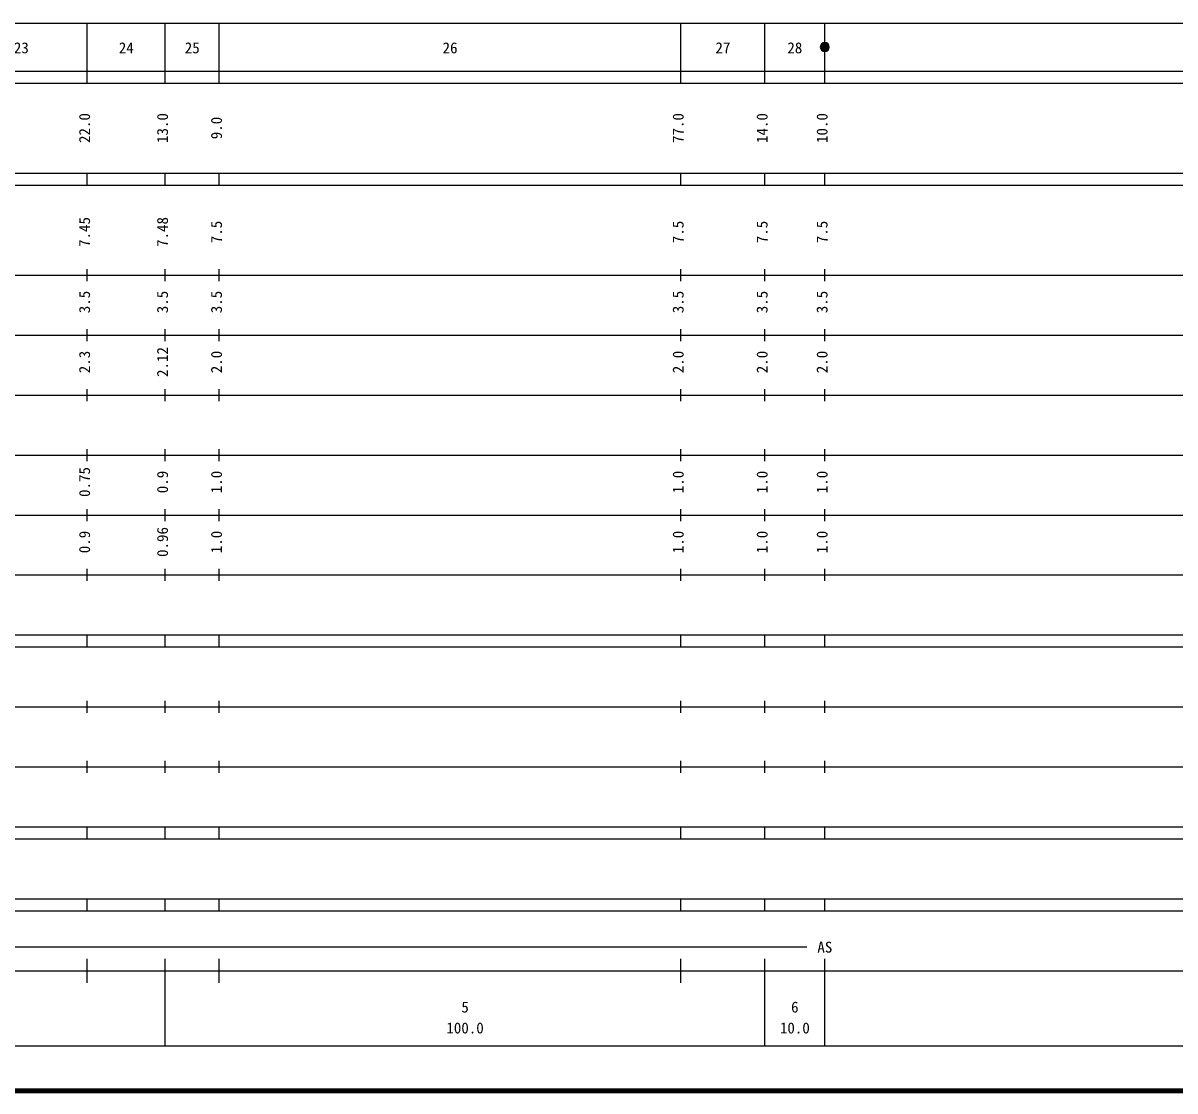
# Model space of a CAD drawing. Units: millimetres on the paper, enlarged 1000 times. Extents: x -26383562 to 680000, y -222580654 to 380000.
# Drawn here: x 244280 to 436394, y 20000 to 198000 of the extents above; entities that cross this region are included whole.
import ezdxf
from ezdxf.enums import TextEntityAlignment as Align

# ---------------------------------------------------------------- set-up
doc = ezdxf.new("R2010")
doc.units = ezdxf.units.MM
doc.header["$LTSCALE"] = 1000
doc.layers.add('M-TTL', color=2, linetype='Continuous', lineweight=140)
doc.layers.add('M-TTL-BAND', color=7, linetype='Continuous', lineweight=25)
doc.styles.add('ＭＳ ゴシック', font='')
doc.styles.get('ＭＳ ゴシック').set_extended_font_data('MS Gothic')

msp = doc.modelspace()

# ---------------------------------------------------------------- hatches: boundary and pattern name
at = {"layer": 'M-TTL-BAND'}
msp.add_hatch(color=256, dxfattribs=at).paths.add_polyline_path([(378750, 194000, 1), (377250, 194000, 1)])

# ---------------------------------------------------------------- linework, layer by layer
at = {"layer": 'M-TTL'}
msp.add_line((40000, 20000), (680000, 20000), dxfattribs=at)
at = {"layer": 'M-TTL-BAND'}
for p, q in [((68000, 198000), (579000, 198000)), ((255000, 188000), (255000, 198000)), ((268000, 188000), (268000, 198000)), ((277000, 188000), (277000, 198000)), ((354000, 188000), (354000, 198000)), ((368000, 188000), (368000, 198000)), ((378000, 188000), (378000, 198000)), ((40000, 190000), (579000, 190000)), ((40000, 188000), (579000, 188000)), ((40000, 173000), (579000, 173000)), ((255000, 171000), (255000, 173000)), ((268000, 171000), (268000, 173000)), ((277000, 171000), (277000, 173000)), ((354000, 171000), (354000, 173000)), ((368000, 171000), (368000, 173000)), ((378000, 171000), (378000, 173000)), ((40000, 171000), (579000, 171000)), ((40000, 156000), (579000, 156000)), ((255000, 155000), (255000, 157000)), ((268000, 155000), (268000, 157000)), ((277000, 155000), (277000, 157000)), ((354000, 155000), (354000, 157000)), ((368000, 155000), (368000, 157000)), ((378000, 155000), (378000, 157000)), ((255000, 145000), (255000, 147000)), ((268000, 145000), (268000, 147000)), ((277000, 145000), (277000, 147000)), ((354000, 145000), (354000, 147000)), ((368000, 145000), (368000, 147000)), ((378000, 145000), (378000, 147000)), ((46000, 146000), (579000, 146000)), ((255000, 135000), (255000, 137000)), ((268000, 135000), (268000, 137000)), ((277000, 135000), (277000, 137000)), ((354000, 135000), (354000, 137000)), ((368000, 135000), (368000, 137000)), ((378000, 135000), (378000, 137000)), ((52000, 136000), (579000, 136000)), ((255000, 125000), (255000, 127000)), ((268000, 125000), (268000, 127000)), ((277000, 125000), (277000, 127000)), ((354000, 125000), (354000, 127000)), ((368000, 125000), (368000, 127000)), ((378000, 125000), (378000, 127000)), ((46000, 126000), (579000, 126000)), ((52000, 116000), (579000, 116000)), ((255000, 115000), (255000, 117000)), ((268000, 115000), (268000, 117000)), ((277000, 115000), (277000, 117000)), ((354000, 115000), (354000, 117000)), ((368000, 115000), (368000, 117000)), ((378000, 115000), (378000, 117000)), ((46000, 106000), (579000, 106000)), ((255000, 105000), (255000, 107000)), ((268000, 105000), (268000, 107000)), ((277000, 105000), (277000, 107000)), ((354000, 105000), (354000, 107000)), ((368000, 105000), (368000, 107000)), ((378000, 105000), (378000, 107000)), ((40000, 96000), (579000, 96000)), ((255000, 94000), (255000, 96000)), ((268000, 94000), (268000, 96000)), ((277000, 94000), (277000, 96000)), ((354000, 94000), (354000, 96000)), ((368000, 94000), (368000, 96000)), ((378000, 94000), (378000, 96000)), ((40000, 94000), (579000, 94000)), ((255000, 83000), (255000, 85000)), ((268000, 83000), (268000, 85000)), ((277000, 83000), (277000, 85000)), ((354000, 83000), (354000, 85000)), ((368000, 83000), (368000, 85000)), ((378000, 83000), (378000, 85000)), ((49000, 84000), (579000, 84000)), ((255000, 73000), (255000, 75000)), ((268000, 73000), (268000, 75000)), ((277000, 73000), (277000, 75000)), ((354000, 73000), (354000, 75000)), ((368000, 73000), (368000, 75000)), ((378000, 73000), (378000, 75000)), ((40000, 74000), (579000, 74000)), ((40000, 64000), (579000, 64000)), ((255000, 62000), (255000, 64000)), ((268000, 62000), (268000, 64000)), ((277000, 62000), (277000, 64000)), ((354000, 62000), (354000, 64000)), ((368000, 62000), (368000, 64000)), ((378000, 62000), (378000, 64000)), ((40000, 62000), (579000, 62000)), ((40000, 52000), (579000, 52000)), ((255000, 50000), (255000, 52000)), ((268000, 50000), (268000, 52000)), ((277000, 50000), (277000, 52000)), ((354000, 50000), (354000, 52000)), ((368000, 50000), (368000, 52000)), ((378000, 50000), (378000, 52000)), ((40000, 50000), (579000, 50000)), ((71000, 44000), (375000, 44000)), ((255000, 38000), (255000, 42000)), ((268000, 27500), (268000, 42000)), ((277000, 38000), (277000, 42000)), ((354000, 38000), (354000, 42000)), ((368000, 27500), (368000, 42000)), ((378000, 27500), (378000, 42000)), ((40000, 40000), (579000, 40000)), ((68000, 27500), (579000, 27500))]:
    msp.add_line(p, q, dxfattribs=at)
msp.add_lwpolyline([(378750, 194000, 1), (377250, 194000, 1)], format="xyb", close=True, dxfattribs=at)

# ---------------------------------------------------------------- texts
at = {"layer": 'M-TTL-BAND', "style": 'ＭＳ ゴシック'}
for s, p in [('23', (244000, 192405)), ('24', (261500, 192405)), ('25', (272500, 192405)), ('26', (315500, 192405)), ('27', (361000, 192405)), ('28', (373000, 192405)), ('AS', (378000, 42500)), ('5', (318000, 32523)), ('6', (373000, 32523)), ('100.0', (318000, 29033)), ('10.0', (373000, 29033))]:
    msp.add_text(s, height=1833, dxfattribs=at).set_placement(p, align=Align.BOTTOM_CENTER)
for s, p in [('22.0', (256000, 180500)), ('13.0', (269000, 180500)), ('77.0', (355000, 180500)), ('14.0', (369000, 180500)), ('10.0', (379000, 180500)), ('9.0', (278000, 180500)), ('7.45', (256000, 163174)), ('7.48', (269000, 163174)), ('7.5', (278000, 163174)), ('7.5', (355000, 163174)), ('7.5', (369000, 163174)), ('7.5', (379000, 163174)), ('3.5', (256000, 151500)), ('3.5', (269000, 151500)), ('3.5', (278000, 151500)), ('3.5', (355000, 151500)), ('3.5', (369000, 151500)), ('3.5', (379000, 151500)), ('2.3', (256000, 141500)), ('2.12', (269000, 141500)), ('2.0', (278000, 141500)), ('2.0', (355000, 141500)), ('2.0', (369000, 141500)), ('2.0', (379000, 141500)), ('0.75', (256000, 121500)), ('0.9', (269000, 121500)), ('1.0', (278000, 121500)), ('1.0', (355000, 121500)), ('1.0', (369000, 121500)), ('1.0', (379000, 121500)), ('0.96', (269000, 111500)), ('0.9', (256000, 111500)), ('1.0', (278000, 111500)), ('1.0', (355000, 111500)), ('1.0', (369000, 111500)), ('1.0', (379000, 111500))]:
    msp.add_text(s, height=1833, rotation=90, dxfattribs=at).set_placement(p, align=Align.BOTTOM_CENTER)

doc.saveas('drawing.dxf')
